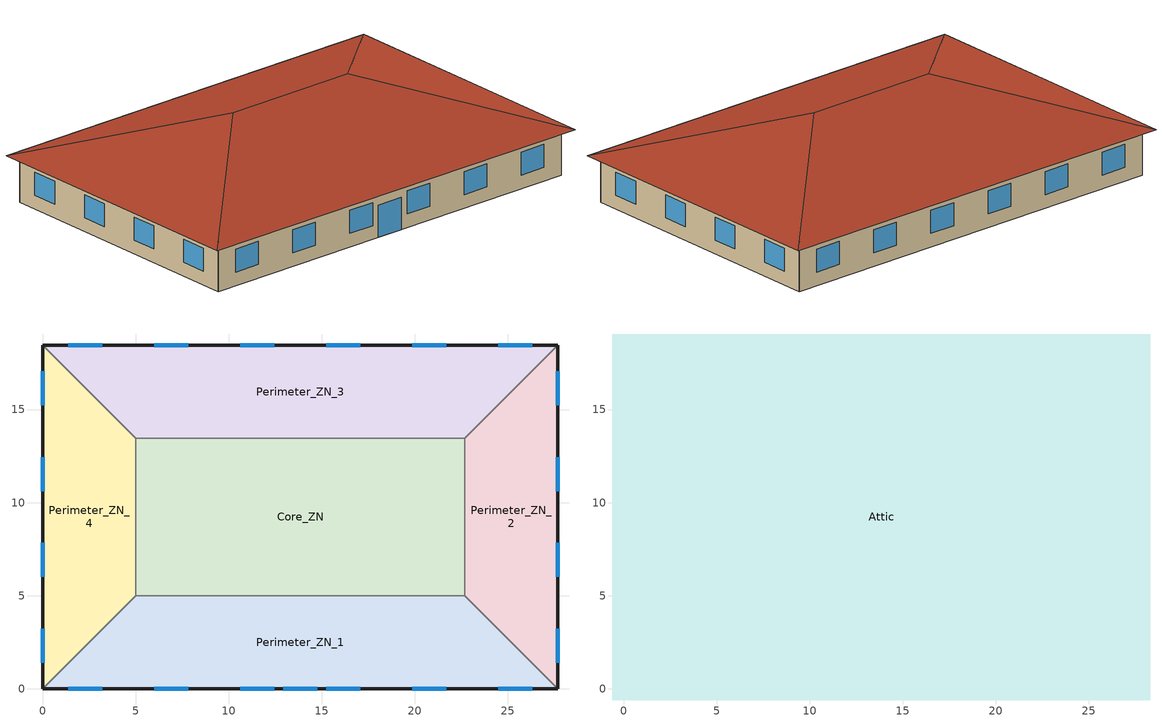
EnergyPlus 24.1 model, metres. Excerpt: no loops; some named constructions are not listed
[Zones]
Core_ZN
 floor ground (ext-slab): 5,13.46 22.69,13.46 22.69,5 5,5 z0
 wall to Perimeter_ZN_2 (int-walls): 22.69,5 22.69,13.46 z0:3.05
 wall to Perimeter_ZN_3 (int-walls): 22.69,13.46 5,13.46 z0:3.05
 wall to Perimeter_ZN_1 (int-walls): 5,5 22.69,5 z0:3.05
 wall to Perimeter_ZN_4 (int-walls): 5,13.46 5,5 z0:3.05
Perimeter_ZN_1
 floor ground (ext-slab): 27.69,0 0,0 5,5 22.69,5 z0
 wall outside (Mass Non-res Ext Wall): 0,0 27.69,0 z0:3.05
 wall to Perimeter_ZN_2 (int-walls): 27.69,0 22.69,5 z0:3.05
 wall to Perimeter_ZN_4 (int-walls): 5,5 0,0 z0:3.05
 window (Window Non-res Fixed): 1.39,0 3.22,0 / 6.01,0 7.84,0 / 10.62,0 12.45,0 / 15.24,0 17.07,0 / 19.85,0 21.68,0 / 24.47,0 26.3,0 z0.9:2.42; 12.93,0 14.76,0 z0:2.13
Perimeter_ZN_2
 floor ground (ext-slab): 22.69,13.46 27.69,18.46 27.69,0 22.69,5 z0
 wall outside (Mass Non-res Ext Wall): 27.69,0 27.69,18.46 z0:3.05
 wall to Perimeter_ZN_3 (int-walls): 27.69,18.46 22.69,13.46 z0:3.05
 window (Window Non-res Fixed): 27.69,1.39 27.69,3.22 / 27.69,6.01 27.69,7.84 / 27.69,10.62 27.69,12.45 / 27.69,15.24 27.69,17.07 z0.9:2.42
Perimeter_ZN_3
 floor ground (ext-slab): 5,13.46 0,18.46 27.69,18.46 22.69,13.46 z0
 wall outside (Mass Non-res Ext Wall): 27.69,18.46 0,18.46 z0:3.05
 wall to Perimeter_ZN_4 (int-walls): 0,18.46 5,13.46 z0:3.05
 window (Window Non-res Fixed): 26.3,18.46 24.47,18.46 / 21.68,18.46 19.85,18.46 / 17.07,18.46 15.24,18.46 / 12.45,18.46 10.62,18.46 / 7.84,18.46 6.01,18.46 / 3.22,18.46 1.39,18.46 z0.9:2.42
Perimeter_ZN_4
 floor ground (ext-slab): 5,5 0,0 0,18.46 5,13.46 z0
 wall outside (Mass Non-res Ext Wall): 0,18.46 0,0 z0:3.05
 window (Window Non-res Fixed): 0,17.07 0,15.24 / 0,12.45 0,10.62 / 0,7.84 0,6.01 / 0,3.22 0,1.39 z0.9:2.42
Attic
 floor outside (Attic Non-res Floor): 28.29,19.06 28.29,-0.6 27.69,0 27.69,18.46 z3.05; -0.6,19.06 28.29,19.06 27.69,18.46 0,18.46 z3.05; 0,0 27.69,0 28.29,-0.6 -0.6,-0.6 z3.05; -0.6,19.06 0,18.46 0,0 -0.6,-0.6 z3.05
 floor to Core_ZN (Attic Non-res Floor): 5,13.46 22.69,13.46 22.69,5 5,5 z3.05
 floor to Perimeter_ZN_2 (Attic Non-res Floor): 22.69,5 22.69,13.46 27.69,18.46 27.69,0 z3.05
 floor to Perimeter_ZN_3 (Attic Non-res Floor): 0,18.46 27.69,18.46 22.69,13.46 5,13.46 z3.05
 floor to Perimeter_ZN_1 (Attic Non-res Floor): 0,0 5,5 22.69,5 27.69,0 z3.05
 floor to Perimeter_ZN_4 (Attic Non-res Floor): 5,13.46 5,5 0,0 0,18.46 z3.05
 roof outside (Attic Non-res Roof): 28.29,-0.6,3.05 28.29,19.06,3.05 18.46,9.23,6.33; 28.29,19.06,3.05 -0.6,19.06,3.05 9.23,9.23,6.33 18.46,9.23,6.33; -0.6,-0.6,3.05 28.29,-0.6,3.05 18.46,9.23,6.33 9.23,9.23,6.33; -0.6,19.06,3.05 -0.6,-0.6,3.05 9.23,9.23,6.33
[MATERIAL] Thermal Absorptance=0.9; Solar Absorptance=0.7; Visible Absorptance=0.7
Name | Roughness | Thickness | Conductivity | Density | Specific Heat
Mat_Z001_O564_Wood_1.1130m | MediumSmooth | 1.113049 | 0.15 | 608 | 1630
Mat_Z001_O565_Wood_0.3171m | MediumSmooth | 0.317126 | 0.15 | 608 | 1630
Mat_Z001_O566_Plastic_0.1498m | Smooth | 0.14983 | 0.2 | 1000 | 1500
Mat_Z001_O567_Fabric_1.4333m | Rough | 1.433273 | 0.06 | 288 | 1380
Mat_Z001_O568_Plastic_1.0945m | Smooth | 1.094531 | 0.2 | 1000 | 1500
Mat_Z001_O569_Wood_1.5696m | MediumSmooth | 1.5696 | 0.15 | 608 | 1630
Mat_Z001_O570_Wood_1.1003m | MediumSmooth | 1.100274 | 0.15 | 608 | 1630
Mat_Z001_O571_Concrete_1.3893m | MediumRough | 1.389303 | 1.95 | 2240 | 900
Mat_Z001_O572_Fabric_1.1674m | Rough | 1.167438 | 0.06 | 288 | 1380
Mat_Z001_O573_Fabric_1.1761m | Rough | 1.176135 | 0.06 | 288 | 1380
Mat_Z001_O574_Fabric_1.2025m | Rough | 1.202462 | 0.06 | 288 | 1380
Mat_Z001_O575_Fabric_1.5029m | Rough | 1.502899 | 0.06 | 288 | 1380
Mat_Z001_O576_Plastic_0.5094m | Smooth | 0.509355 | 0.2 | 1000 | 1500
Mat_Z001_O577_Fabric_1.0937m | Rough | 1.093742 | 0.06 | 288 | 1380
Mat_Z001_O578_Fabric_1.4150m | Rough | 1.415049 | 0.06 | 288 | 1380
Mat_Z001_O579_Plastic_0.7753m | Smooth | 0.775253 | 0.2 | 1000 | 1500
Mat_Z001_O580_Fabric_0.6323m | Rough | 0.632261 | 0.06 | 288 | 1380
Mat_Z001_O581_Wood_0.3094m | MediumSmooth | 0.309354 | 0.15 | 608 | 1630
Mat_Z001_O582_Wood_0.3184m | MediumSmooth | 0.318354 | 0.15 | 608 | 1630
Mat_Z001_O583_Wood_0.0738m | MediumSmooth | 0.07381 | 0.15 | 608 | 1630
Mat_Z001_O584_Fabric_0.2989m | Rough | 0.298869 | 0.06 | 288 | 1380
Mat_Z001_O585_Wood_0.0819m | MediumSmooth | 0.081886 | 0.15 | 608 | 1630
Mat_Z001_O586_Books_0.1884m | MediumSmooth | 0.18842 | 0.15 | 850 | 1400
Mat_Z001_O587_Wood_0.3123m | MediumSmooth | 0.312285 | 0.15 | 608 | 1630
Mat_Z001_O588_Plastic_0.3147m | Smooth | 0.314731 | 0.2 | 1000 | 1500
Mat_Z001_O589_Wood_0.1169m | MediumSmooth | 0.11694 | 0.15 | 608 | 1630
Mat_Z001_O590_Plastic_0.3912m | Smooth | 0.391247 | 0.2 | 1000 | 1500
Mat_Z001_O591_Plastic_0.4608m | Smooth | 0.460757 | 0.2 | 1000 | 1500
Mat_Z001_O592_Plastic_0.2425m | Smooth | 0.242503 | 0.2 | 1000 | 1500
Mat_Z001_O593_Plastic_0.3497m | Smooth | 0.349736 | 0.2 | 1000 | 1500
Mat_Z001_O594_Plastic_0.1485m | Smooth | 0.148513 | 0.2 | 1000 | 1500
Mat_Z001_O595_Plastic_0.1805m | Smooth | 0.180481 | 0.2 | 1000 | 1500
Mat_Z001_O596_Plastic_0.1494m | Smooth | 0.149408 | 0.2 | 1000 | 1500
Mat_Z001_O597_Fabric_0.0754m | Rough | 0.075372 | 0.06 | 288 | 1380
Mat_Z001_O598_Fabric_0.2232m | Rough | 0.223199 | 0.06 | 288 | 1380
Mat_Z001_O599_Fabric_0.1352m | Rough | 0.135211 | 0.06 | 288 | 1380
Mat_Z001_O600_Fabric_0.2081m | Rough | 0.208072 | 0.06 | 288 | 1380
Mat_Z001_O601_Fabric_0.1696m | Rough | 0.169585 | 0.06 | 288 | 1380
Mat_Z001_O602_Plastic_0.1007m | Smooth | 0.100714 | 0.2 | 1000 | 1500
Mat_Z001_O603_Plastic_0.0516m | Smooth | 0.0516 | 0.2 | 1000 | 1500
Mat_Z001_O604_Plastic_0.1570m | Smooth | 0.156997 | 0.2 | 1000 | 1500
Mat_Z001_O605_Fabric_0.1697m | Rough | 0.169687 | 0.06 | 288 | 1380
Mat_Z001_O606_Plastic_0.1703m | Smooth | 0.170284 | 0.2 | 1000 | 1500
Mat_Z001_O608_Fabric_0.1366m | Rough | 0.136637 | 0.06 | 288 | 1380
Mat_Z001_O609_Fabric_0.1300m | Rough | 0.130002 | 0.06 | 288 | 1380
Mat_Z001_O610_Plastic_0.0133m | Smooth | 0.013332 | 0.2 | 1000 | 1500
Mat_Z001_O611_Plastic_0.0723m | Smooth | 0.072273 | 0.2 | 1000 | 1500
Mat_Z001_O612_Plastic_0.1837m | Smooth | 0.183724 | 0.2 | 1000 | 1500
Mat_Z001_O613_Plastic_0.1217m | Smooth | 0.121739 | 0.2 | 1000 | 1500
Mat_Z001_O614_Fabric_0.1728m | Rough | 0.172761 | 0.06 | 288 | 1380
Mat_Z001_O615_Fabric_0.1371m | Rough | 0.137135 | 0.06 | 288 | 1380
Mat_Z001_O616_Fabric_0.5417m | Rough | 0.541695 | 0.06 | 288 | 1380
Mat_Z001_O617_Wood_0.1918m | MediumSmooth | 0.191845 | 0.15 | 608 | 1630
Mat_Z001_O618_Wood_0.2065m | MediumSmooth | 0.206498 | 0.15 | 608 | 1630
Mat_Z001_O619_Wood_0.0696m | MediumSmooth | 0.069645 | 0.15 | 608 | 1630
Mat_Z001_O620_Fabric_0.1280m | Rough | 0.127985 | 0.06 | 288 | 1380
Mat_Z001_O621_Wood_0.0807m | MediumSmooth | 0.080651 | 0.15 | 608 | 1630
Mat_Z001_O622_Plastic_0.1219m | Smooth | 0.121878 | 0.2 | 1000 | 1500
Mat_Z001_O623_Wood_0.2109m | MediumSmooth | 0.210947 | 0.15 | 608 | 1630
Mat_Z001_O624_Plastic_0.1642m | Smooth | 0.164162 | 0.2 | 1000 | 1500
Mat_Z001_O625_Wood_0.0947m | MediumSmooth | 0.094675 | 0.15 | 608 | 1630
Mat_Z001_O626_Plastic_0.2953m | Smooth | 0.295336 | 0.2 | 1000 | 1500
Mat_Z001_O627_Plastic_0.1797m | Smooth | 0.17967 | 0.2 | 1000 | 1500
Mat_Z001_O628_Plastic_0.3382m | Smooth | 0.338205 | 0.2 | 1000 | 1500
Mat_Z001_O629_Plastic_0.2866m | Smooth | 0.286617 | 0.2 | 1000 | 1500
Mat_Z001_O630_Plastic_0.0933m | Smooth | 0.093257 | 0.2 | 1000 | 1500
Mat_Z001_O631_Plastic_0.1522m | Smooth | 0.152177 | 0.2 | 1000 | 1500
Mat_Z001_O632_Plastic_0.1704m | Smooth | 0.170361 | 0.2 | 1000 | 1500
Mat_Z001_O633_Fabric_0.2011m | Rough | 0.201133 | 0.06 | 288 | 1380
Mat_Z001_O634_Fabric_0.1896m | Rough | 0.189592 | 0.06 | 288 | 1380
Mat_Z001_O635_Fabric_0.1193m | Rough | 0.119333 | 0.06 | 288 | 1380
Mat_Z001_O636_Plastic_0.2043m | Smooth | 0.204283 | 0.2 | 1000 | 1500
Mat_Z001_O637_Fabric_0.2292m | Rough | 0.229218 | 0.06 | 288 | 1380
Mat_Z001_O638_Fabric_0.1665m | Rough | 0.166502 | 0.06 | 288 | 1380
Mat_Z001_O639_Plastic_0.0756m | Smooth | 0.075624 | 0.2 | 1000 | 1500
Mat_Z001_O640_Plastic_0.0505m | Smooth | 0.050495 | 0.2 | 1000 | 1500
Mat_Z001_O641_Plastic_0.1875m | Smooth | 0.187488 | 0.2 | 1000 | 1500
Mat_Z001_O642_Fabric_0.0957m | Rough | 0.095705 | 0.06 | 288 | 1380
Mat_Z001_O643_Plastic_0.1535m | Smooth | 0.153542 | 0.2 | 1000 | 1500
Mat_Z001_O645_Fabric_0.1049m | Rough | 0.104859 | 0.06 | 288 | 1380
Mat_Z001_O646_Fabric_0.1109m | Rough | 0.110875 | 0.06 | 288 | 1380
Mat_Z001_O647_Plastic_0.0140m | Smooth | 0.013998 | 0.2 | 1000 | 1500
Mat_Z001_O648_Plastic_0.1198m | Smooth | 0.119756 | 0.2 | 1000 | 1500
Mat_Z001_O649_Plastic_0.1555m | Smooth | 0.155521 | 0.2 | 1000 | 1500
Mat_Z001_O650_Plastic_0.0970m | Smooth | 0.097041 | 0.2 | 1000 | 1500
Mat_Z001_O651_Plastic_0.1066m | Smooth | 0.106603 | 0.2 | 1000 | 1500
Mat_Z001_O652_Plastic_0.0476m | Smooth | 0.047619 | 0.2 | 1000 | 1500
Mat_Z001_O653_Plastic_0.0588m | Smooth | 0.058824 | 0.2 | 1000 | 1500
Mat_Z001_O654_Plastic_0.1065m | Smooth | 0.106543 | 0.2 | 1000 | 1500
Mat_Z001_O655_Fabric_0.1046m | Rough | 0.104617 | 0.06 | 288 | 1380
Mat_Z001_O656_Plastic_0.1552m | Smooth | 0.155201 | 0.2 | 1000 | 1500
Mat_Z001_O657_Wood_0.1129m | MediumSmooth | 0.112878 | 0.15 | 608 | 1630
Mat_Z001_O658_Wood_0.0549m | MediumSmooth | 0.054886 | 0.15 | 608 | 1630
Mat_Z001_O659_Wood_0.0575m | MediumSmooth | 0.057455 | 0.15 | 608 | 1630
Mat_Z001_O660_Wood_0.0496m | MediumSmooth | 0.049591 | 0.15 | 608 | 1630
Mat_Z001_O661_Wood_0.0894m | MediumSmooth | 0.089427 | 0.15 | 608 | 1630
Mat_Z001_O662_Wood_0.4681m | MediumSmooth | 0.468088 | 0.15 | 608 | 1630
Mat_Z001_O663_Wood_0.2852m | MediumSmooth | 0.28521 | 0.15 | 608 | 1630
Mat_Z001_O664_Wood_0.1950m | MediumSmooth | 0.195043 | 0.15 | 608 | 1630
Mat_Z001_O667_Plastic_0.1041m | Smooth | 0.104102 | 0.2 | 1000 | 1500
Mat_Z001_O668_Wood_0.3037m | MediumSmooth | 0.303654 | 0.15 | 608 | 1630
Mat_Z001_O669_Wood_0.1295m | MediumSmooth | 0.129547 | 0.15 | 608 | 1630
Mat_Z001_O670_Plastic_0.0565m | Smooth | 0.056509 | 0.2 | 1000 | 1500
Mat_Z001_O671_Plastic_0.1497m | Smooth | 0.14965 | 0.2 | 1000 | 1500
Mat_Z001_O672_Plastic_0.0167m | Smooth | 0.016718 | 0.2 | 1000 | 1500
Mat_Z001_O673_Concrete_0.0968m | MediumRough | 0.096822 | 1.95 | 2240 | 900
Mat_Z001_O674_Plastic_0.0849m | Smooth | 0.084923 | 0.2 | 1000 | 1500
Mat_Z001_O675_Plastic_0.1783m | Smooth | 0.17834 | 0.2 | 1000 | 1500
Mat_Z001_O676_Concrete_0.0993m | MediumRough | 0.099279 | 1.95 | 2240 | 900
Mat_Z001_O677_Plastic_0.0408m | Smooth | 0.040761 | 0.2 | 1000 | 1500
Mat_Z001_O678_Plastic_0.1044m | Smooth | 0.104445 | 0.2 | 1000 | 1500
Mat_Z001_O681_Plastic_0.0791m | Smooth | 0.07913 | 0.2 | 1000 | 1500
Mat_Z001_O682_Wood_0.4182m | MediumSmooth | 0.418172 | 0.15 | 608 | 1630
Mat_Z001_O683_Wood_0.4568m | MediumSmooth | 0.456825 | 0.15 | 608 | 1630
Mat_Z001_O684_Wood_0.4187m | MediumSmooth | 0.41874 | 0.15 | 608 | 1630
Mat_Z001_O685_Wood_0.4334m | MediumSmooth | 0.433426 | 0.15 | 608 | 1630
Mat_Z001_O686_Wood_0.3792m | MediumSmooth | 0.379203 | 0.15 | 608 | 1630
Mat_Z001_O687_Wood_1.5947m | MediumSmooth | 1.594695 | 0.15 | 608 | 1630
Mat_Z001_O688_Wood_1.8267m | MediumSmooth | 1.826677 | 0.15 | 608 | 1630
Mat_Z001_O691_Wood_1.3516m | MediumSmooth | 1.351641 | 0.15 | 608 | 1630
Mat_Z001_O692_Plastic_1.7046m | Smooth | 1.7046 | 0.2 | 1000 | 1500
Mat_Z001_O693_Wood_0.3972m | MediumSmooth | 0.397168 | 0.15 | 608 | 1630
Mat_Z001_O694_Wood_1.7317m | MediumSmooth | 1.731675 | 0.15 | 608 | 1630
Mat_Z001_O695_Plastic_0.1976m | Smooth | 0.197601 | 0.2 | 1000 | 1500
Mat_Z001_O696_Books_2.4812m | MediumSmooth | 2.481173 | 0.15 | 850 | 1400
Mat_Z001_O697_Plastic_1.7961m | Smooth | 1.796122 | 0.2 | 1000 | 1500
Mat_Z001_O698_Wood_1.5164m | MediumSmooth | 1.516362 | 0.15 | 608 | 1630
Mat_Z001_O699_Wood_1.4940m | MediumSmooth | 1.493994 | 0.15 | 608 | 1630
Mat_Z001_O700_Plastic_1.9200m | Smooth | 1.91997 | 0.2 | 1000 | 1500
Mat_Z001_O701_Plastic_0.1250m | Smooth | 0.124993 | 0.2 | 1000 | 1500
Mat_Z001_O702_Books_2.0523m | MediumSmooth | 2.052271 | 0.15 | 850 | 1400
Mat_Z001_O703_Books_2.0752m | MediumSmooth | 2.075174 | 0.15 | 850 | 1400
Mat_Z001_O704_Books_2.8542m | MediumSmooth | 2.854247 | 0.15 | 850 | 1400
Mat_Z001_O705_Plastic_1.9384m | Smooth | 1.93836 | 0.2 | 1000 | 1500
Mat_Z001_O706_Plastic_1.4816m | Smooth | 1.481606 | 0.2 | 1000 | 1500
Mat_Z001_O707_Plastic_1.9592m | Smooth | 1.959215 | 0.2 | 1000 | 1500
Mat_Z001_O708_Plastic_1.9810m | Smooth | 1.98101 | 0.2 | 1000 | 1500
Mat_Z001_O709_Wood_1.5917m | MediumSmooth | 1.591697 | 0.15 | 608 | 1630
Mat_Z001_O710_Plastic_1.6110m | Smooth | 1.611003 | 0.2 | 1000 | 1500
Mat_Z001_O711_Plastic_1.0361m | Smooth | 1.036123 | 0.2 | 1000 | 1500
Mat_Z001_O712_Plastic_0.0589m | Smooth | 0.05893 | 0.2 | 1000 | 1500
Mat_Z001_O713_Plastic_1.4588m | Smooth | 1.4588 | 0.2 | 1000 | 1500
Mat_Z001_O716_Plastic_0.9636m | Smooth | 0.963565 | 0.2 | 1000 | 1500
Mat_Z001_O717_Plastic_1.3600m | Smooth | 1.359957 | 0.2 | 1000 | 1500
Mat_Z001_O719_Wood_1.8358m | MediumSmooth | 1.835825 | 0.15 | 608 | 1630
Mat_Z001_O720_Wood_2.3672m | MediumSmooth | 2.367157 | 0.15 | 608 | 1630
Mat_Z001_O721_Plastic_1.6645m | Smooth | 1.664521 | 0.2 | 1000 | 1500
Mat_Z001_O722_Plastic_1.9408m | Smooth | 1.940803 | 0.2 | 1000 | 1500
Mat_Z001_O723_Plastic_0.0753m | Smooth | 0.075254 | 0.2 | 1000 | 1500
Mat_Z001_O724_Plastic_2.6410m | Smooth | 2.640991 | 0.2 | 1000 | 1500
Mat_Z001_O725_Plastic_0.1376m | Smooth | 0.137604 | 0.2 | 1000 | 1500
Mat_Z001_O726_Plastic_0.0319m | Smooth | 0.0319 | 0.2 | 1000 | 1500
Mat_Z001_O727_Plastic_0.6837m | Smooth | 0.683655 | 0.2 | 1000 | 1500
Mat_Z001_O728_Wood_1.8792m | MediumSmooth | 1.879165 | 0.15 | 608 | 1630
Mat_Z001_O729_Plastic_2.0168m | Smooth | 2.016827 | 0.2 | 1000 | 1500
Mat_Z001_O730_Plastic_0.3705m | Smooth | 0.370453 | 0.2 | 1000 | 1500
Mat_Z001_O731_Wood_0.0601m | MediumSmooth | 0.060126 | 0.15 | 608 | 1630
Mat_Z001_O732_Wood_0.1311m | MediumSmooth | 0.131055 | 0.15 | 608 | 1630
Mat_Z001_O733_Wood_0.1034m | MediumSmooth | 0.103351 | 0.15 | 608 | 1630
Mat_Z001_O734_Wood_0.1042m | MediumSmooth | 0.104179 | 0.15 | 608 | 1630
Mat_Z001_O735_Wood_0.0681m | MediumSmooth | 0.068115 | 0.15 | 608 | 1630
Mat_Z001_O736_Wood_0.4519m | MediumSmooth | 0.451925 | 0.15 | 608 | 1630
Mat_Z001_O737_Wood_0.3017m | MediumSmooth | 0.301697 | 0.15 | 608 | 1630
Mat_Z001_O740_Wood_0.5593m | MediumSmooth | 0.559272 | 0.15 | 608 | 1630
Mat_Z001_O741_Plastic_0.3314m | Smooth | 0.331366 | 0.2 | 1000 | 1500
Mat_Z001_O742_Wood_0.0642m | MediumSmooth | 0.064155 | 0.15 | 608 | 1630
Mat_Z001_O743_Wood_0.1994m | MediumSmooth | 0.19941 | 0.15 | 608 | 1630
Mat_Z001_O744_Plastic_0.0164m | Smooth | 0.016421 | 0.2 | 1000 | 1500
Mat_Z001_O745_Books_0.1038m | MediumSmooth | 0.103795 | 0.15 | 850 | 1400
Mat_Z001_O746_Plastic_0.1036m | Smooth | 0.103612 | 0.2 | 1000 | 1500
Mat_Z001_O747_Wood_0.2600m | MediumSmooth | 0.260034 | 0.15 | 608 | 1630
Mat_Z001_O748_Wood_0.2198m | MediumSmooth | 0.219826 | 0.15 | 608 | 1630
Mat_Z001_O749_Plastic_0.0178m | Smooth | 0.017826 | 0.2 | 1000 | 1500
Mat_Z001_O750_Books_0.2153m | MediumSmooth | 0.21532 | 0.15 | 850 | 1400
Mat_Z001_O751_Books_0.1243m | MediumSmooth | 0.124273 | 0.15 | 850 | 1400
Mat_Z001_O752_Books_0.1433m | MediumSmooth | 0.143311 | 0.15 | 850 | 1400
Mat_Z001_O753_Plastic_0.0773m | Smooth | 0.077307 | 0.2 | 1000 | 1500
Mat_Z001_O754_Plastic_0.0674m | Smooth | 0.067421 | 0.2 | 1000 | 1500
Mat_Z001_O755_Plastic_0.1290m | Smooth | 0.128999 | 0.2 | 1000 | 1500
Mat_Z001_O756_Wood_0.1644m | MediumSmooth | 0.164403 | 0.15 | 608 | 1630
Mat_Z001_O757_Plastic_0.1198m | Smooth | 0.119758 | 0.2 | 1000 | 1500
Mat_Z001_O758_Plastic_0.0687m | Smooth | 0.068709 | 0.2 | 1000 | 1500
Mat_Z001_O759_Plastic_0.0892m | Smooth | 0.089219 | 0.2 | 1000 | 1500
Mat_Z001_O760_Plastic_0.0878m | Smooth | 0.087817 | 0.2 | 1000 | 1500
Mat_Z001_O763_Plastic_0.1032m | Smooth | 0.103189 | 0.2 | 1000 | 1500
Mat_Z001_O764_Wood_0.4241m | MediumSmooth | 0.424131 | 0.15 | 608 | 1630
Mat_Z001_O765_Plastic_0.1445m | Smooth | 0.144518 | 0.2 | 1000 | 1500
Mat_Z001_O766_Plastic_0.0436m | Smooth | 0.043643 | 0.2 | 1000 | 1500
Mat_Z001_O767_Plastic_0.0459m | Smooth | 0.045872 | 0.2 | 1000 | 1500
Mat_Z001_O768_Plastic_0.0745m | Smooth | 0.07451 | 0.2 | 1000 | 1500
Mat_Z001_O769_Wood_0.1720m | MediumSmooth | 0.171961 | 0.15 | 608 | 1630
Mat_Z001_O770_Plastic_0.1193m | Smooth | 0.119335 | 0.2 | 1000 | 1500
Mat_Z001_O771_Plastic_0.0851m | Smooth | 0.085086 | 0.2 | 1000 | 1500
Mat_Z001_O772_Wood_0.0502m | MediumSmooth | 0.050198 | 0.15 | 608 | 1630
Mat_Z001_O773_Wood_0.0702m | MediumSmooth | 0.070217 | 0.15 | 608 | 1630
Mat_Z001_O774_Wood_0.0504m | MediumSmooth | 0.050355 | 0.15 | 608 | 1630
Mat_Z001_O775_Wood_0.0899m | MediumSmooth | 0.089868 | 0.15 | 608 | 1630
Mat_Z001_O776_Wood_0.1039m | MediumSmooth | 0.103859 | 0.15 | 608 | 1630
Mat_Z001_O777_Wood_0.1177m | MediumSmooth | 0.117711 | 0.15 | 608 | 1630
Mat_Z001_O778_Plastic_0.1163m | Smooth | 0.116279 | 0.2 | 1000 | 1500
Mat_Z001_O779_Plastic_0.1096m | Smooth | 0.109649 | 0.2 | 1000 | 1500
Mat_Z001_O780_Plastic_0.1655m | Smooth | 0.165529 | 0.2 | 1000 | 1500
Mat_Z001_O781_Wood_0.1224m | MediumSmooth | 0.122449 | 0.15 | 608 | 1630
Mat_Z001_O782_Plastic_0.0154m | Smooth | 0.015368 | 0.2 | 1000 | 1500
Mat_Z001_O783_Plastic_0.0981m | Smooth | 0.098112 | 0.2 | 1000 | 1500
Mat_Z001_O784_Plastic_0.0393m | Smooth | 0.03933 | 0.2 | 1000 | 1500
Mat_Z001_O785_Wood_0.0619m | MediumSmooth | 0.061897 | 0.15 | 608 | 1630
Mat_Z001_O786_Plastic_0.4558m | Smooth | 0.455835 | 0.2 | 1000 | 1500
Mat_Z001_O787_Plastic_0.0155m | Smooth | 0.015491 | 0.2 | 1000 | 1500
Mat_Z001_O788_Plastic_0.0443m | Smooth | 0.044269 | 0.2 | 1000 | 1500
Mat_Z001_O789_Plastic_0.0176m | Smooth | 0.017617 | 0.2 | 1000 | 1500
Mat_Z001_O790_Wood_0.0503m | MediumSmooth | 0.050334 | 0.15 | 608 | 1630
Mat_Z001_O791_Wood_0.0613m | MediumSmooth | 0.061263 | 0.15 | 608 | 1630
Mat_Z001_O792_Fabric_0.1062m | Rough | 0.106229 | 0.06 | 288 | 1380
Mat_Z001_O793_Wood_0.0479m | MediumSmooth | 0.047925 | 0.15 | 608 | 1630
Mat_Z001_O794_Wood_0.0999m | MediumSmooth | 0.099883 | 0.15 | 608 | 1630
Mat_Z001_O795_Fabric_0.1346m | Rough | 0.134568 | 0.06 | 288 | 1380
Mat_Z001_O796_Plastic_0.0329m | Smooth | 0.032872 | 0.2 | 1000 | 1500
Mat_Z001_O797_Plastic_0.0648m | Smooth | 0.064795 | 0.2 | 1000 | 1500
Mat_Z001_O798_Wood_0.0588m | MediumSmooth | 0.058828 | 0.15 | 608 | 1630
Mat_Z001_O799_Concrete_0.1792m | MediumRough | 0.179184 | 1.95 | 2240 | 900
Mat_Z001_O800_Concrete_0.2098m | MediumRough | 0.209769 | 1.95 | 2240 | 900
Mat_Z001_O801_Concrete_0.2355m | MediumRough | 0.23546 | 1.95 | 2240 | 900
Mat_Z001_O802_Concrete_0.2277m | MediumRough | 0.227679 | 1.95 | 2240 | 900
Mat_Z001_O803_Wood_0.3538m | MediumSmooth | 0.353786 | 0.15 | 608 | 1630
Mat_Z001_O804_Books_0.2072m | MediumSmooth | 0.20724 | 0.15 | 850 | 1400
Mat_Z001_O805_Plastic_0.0375m | Smooth | 0.037453 | 0.2 | 1000 | 1500
Mat_Z001_O806_Plastic_0.0811m | Smooth | 0.081068 | 0.2 | 1000 | 1500
Mat_Z001_O807_Wood_0.2170m | MediumSmooth | 0.217049 | 0.15 | 608 | 1630
Mat_Z001_O808_Wood_0.0997m | MediumSmooth | 0.099733 | 0.15 | 608 | 1630
Mat_Z001_O809_Plastic_0.0671m | Smooth | 0.067076 | 0.2 | 1000 | 1500
Mat_Z001_O810_Plastic_0.1048m | Smooth | 0.104754 | 0.2 | 1000 | 1500
Mat_Z001_O811_Wood_0.1045m | MediumSmooth | 0.104475 | 0.15 | 608 | 1630
Mat_Z001_O812_Plastic_0.0735m | Smooth | 0.0735 | 0.2 | 1000 | 1500
Mat_Z001_O813_Plastic_0.1492m | Smooth | 0.149199 | 0.2 | 1000 | 1500
Mat_Z001_O814_Plastic_0.1229m | Smooth | 0.122931 | 0.2 | 1000 | 1500
Mat_Z001_O815_Plastic_0.2607m | Smooth | 0.260721 | 0.2 | 1000 | 1500
Mat_Z001_O816_Wood_0.0960m | MediumSmooth | 0.095951 | 0.15 | 608 | 1630
Mat_Z001_O817_Plastic_0.0930m | Smooth | 0.093046 | 0.2 | 1000 | 1500
Mat_Z001_O818_Plastic_0.0532m | Smooth | 0.053196 | 0.2 | 1000 | 1500
Mat_Z001_O819_Fabric_0.1615m | Rough | 0.161458 | 0.06 | 288 | 1380
Mat_Z001_O820_Wood_0.0796m | MediumSmooth | 0.079614 | 0.15 | 608 | 1630
Mat_Z001_O821_Wood_0.0435m | MediumSmooth | 0.043461 | 0.15 | 608 | 1630
Mat_Z001_O822_Wood_0.0481m | MediumSmooth | 0.048084 | 0.15 | 608 | 1630
Mat_Z001_O823_Fabric_0.1303m | Rough | 0.13029 | 0.06 | 288 | 1380
Mat_Z001_O824_Wood_0.0504m | MediumSmooth | 0.050399 | 0.15 | 608 | 1630
Mat_Z001_O825_Wood_0.0477m | MediumSmooth | 0.047703 | 0.15 | 608 | 1630
Mat_Z001_O826_Plastic_0.0166m | Smooth | 0.016597 | 0.2 | 1000 | 1500
Mat_Z001_O827_Plastic_0.1826m | Smooth | 0.182641 | 0.2 | 1000 | 1500
Mat_Z001_O828_Wood_0.0621m | MediumSmooth | 0.062127 | 0.15 | 608 | 1630
Mat_Z001_O829_Wood_0.0367m | MediumSmooth | 0.036709 | 0.15 | 608 | 1630
Mat_Z001_O830_Wood_0.0651m | MediumSmooth | 0.065126 | 0.15 | 608 | 1630
Mat_Z001_O831_Wood_0.0627m | MediumSmooth | 0.062687 | 0.15 | 608 | 1630
Mat_Z001_O832_Wood_0.3082m | MediumSmooth | 0.308187 | 0.15 | 608 | 1630
Mat_Z001_O833_Wood_0.0471m | MediumSmooth | 0.047083 | 0.15 | 608 | 1630
Mat_Z001_O834_Wood_0.0603m | MediumSmooth | 0.060346 | 0.15 | 608 | 1630
Mat_Z001_O835_Wood_0.0609m | MediumSmooth | 0.06093 | 0.15 | 608 | 1630
Mat_Z001_O836_Wood_0.0663m | MediumSmooth | 0.066255 | 0.15 | 608 | 1630
Mat_Z001_O837_Plastic_0.1464m | Smooth | 0.146429 | 0.2 | 1000 | 1500
Mat_Z001_O838_Wood_0.1025m | MediumSmooth | 0.102544 | 0.15 | 608 | 1630
Mat_Z001_O839_Wood_0.1072m | MediumSmooth | 0.107204 | 0.15 | 608 | 1630
Mat_Z001_O840_Fabric_0.0874m | Rough | 0.087417 | 0.06 | 288 | 1380
Mat_Z001_O841_Plastic_0.1282m | Smooth | 0.128169 | 0.2 | 1000 | 1500
Mat_Z001_O842_Plastic_0.1042m | Smooth | 0.10418 | 0.2 | 1000 | 1500
Mat_Z001_O843_Wood_0.0504m | MediumSmooth | 0.050397 | 0.15 | 608 | 1630
Mat_Z001_O844_Wood_0.0617m | MediumSmooth | 0.061684 | 0.15 | 608 | 1630
Mat_Z001_O845_Fabric_0.1963m | Rough | 0.196252 | 0.06 | 288 | 1380
Mat_Z001_O846_Wood_0.0517m | MediumSmooth | 0.051659 | 0.15 | 608 | 1630
Mat_Z001_O847_Wood_0.0561m | MediumSmooth | 0.056113 | 0.15 | 608 | 1630
Mat_Z001_O848_Fabric_0.1098m | Rough | 0.109815 | 0.06 | 288 | 1380
Mat_Z001_O849_Fabric_0.1012m | Rough | 0.101241 | 0.06 | 288 | 1380
Mat_Z001_O850_Wood_0.0695m | MediumSmooth | 0.069507 | 0.15 | 608 | 1630
Mat_Z001_O851_Plastic_0.1524m | Smooth | 0.152402 | 0.2 | 1000 | 1500
Mat_Z001_O852_Plastic_0.2992m | Smooth | 0.299222 | 0.2 | 1000 | 1500
Mat_Z001_O853_Wood_0.3106m | MediumSmooth | 0.310599 | 0.15 | 608 | 1630
Mat_Z001_O854_Wood_0.0504m | MediumSmooth | 0.050364 | 0.15 | 608 | 1630
Mat_Z001_O855_Wood_0.0265m | MediumSmooth | 0.026515 | 0.15 | 608 | 1630
Mat_Z001_O856_Wood_0.0288m | MediumSmooth | 0.028779 | 0.15 | 608 | 1630
Mat_Z001_O857_Wood_0.0645m | MediumSmooth | 0.064501 | 0.15 | 608 | 1630
Mat_Z001_O858_Plastic_0.1306m | Smooth | 0.13056 | 0.2 | 1000 | 1500
Mat_Z001_O859_Wood_0.1160m | MediumSmooth | 0.115964 | 0.15 | 608 | 1630
Mat_Z001_O860_Wood_0.1134m | MediumSmooth | 0.11341 | 0.15 | 608 | 1630
Mat_Z001_O861_Fabric_0.1499m | Rough | 0.149877 | 0.06 | 288 | 1380
Mat_Z001_O862_Plastic_0.2236m | Smooth | 0.223556 | 0.2 | 1000 | 1500
Mat_Z001_O863_Plastic_0.1441m | Smooth | 0.144099 | 0.2 | 1000 | 1500
Mat_Z001_O864_Wood_0.0582m | MediumSmooth | 0.058192 | 0.15 | 608 | 1630
Mat_Z001_O865_Wood_0.0759m | MediumSmooth | 0.075943 | 0.15 | 608 | 1630
Mat_Z001_O866_Fabric_0.1292m | Rough | 0.129162 | 0.06 | 288 | 1380
Mat_Z001_O867_Wood_0.0578m | MediumSmooth | 0.057811 | 0.15 | 608 | 1630
Mat_Z001_O868_Wood_0.0568m | MediumSmooth | 0.05681 | 0.15 | 608 | 1630
Mat_Z001_O869_Fabric_0.2276m | Rough | 0.227615 | 0.06 | 288 | 1380
Mat_Z001_O870_Wood_0.0659m | MediumSmooth | 0.065939 | 0.15 | 608 | 1630
Mat_Z001_O871_Plastic_0.1147m | Smooth | 0.114683 | 0.2 | 1000 | 1500
Mat_Z001_O872_Plastic_0.1909m | Smooth | 0.190862 | 0.2 | 1000 | 1500
Mat_Z001_O873_Plastic_0.2274m | Smooth | 0.227429 | 0.2 | 1000 | 1500
Mat_Z001_O874_Plastic_0.0145m | Smooth | 0.014496 | 0.2 | 1000 | 1500
Mat_Z001_O875_Plastic_0.1600m | Smooth | 0.159979 | 0.2 | 1000 | 1500
Mat_Z001_O876_Wood_0.0494m | MediumSmooth | 0.04937 | 0.15 | 608 | 1630
Mat_Z001_O877_Wood_0.0743m | MediumSmooth | 0.074303 | 0.15 | 608 | 1630
Mat_Z001_O878_Wood_0.0616m | MediumSmooth | 0.061572 | 0.15 | 608 | 1630
Mat_Z001_O879_Wood_0.0953m | MediumSmooth | 0.095258 | 0.15 | 608 | 1630
Mat_Z001_O880_Wood_0.0993m | MediumSmooth | 0.099271 | 0.15 | 608 | 1630
Mat_Z001_O881_Wood_0.1160m | MediumSmooth | 0.116001 | 0.15 | 608 | 1630
Mat_Z001_O882_Plastic_0.1322m | Smooth | 0.132223 | 0.2 | 1000 | 1500
Mat_Z001_O883_Plastic_0.1203m | Smooth | 0.120251 | 0.2 | 1000 | 1500
Mat_Z001_O884_Plastic_0.2133m | Smooth | 0.213295 | 0.2 | 1000 | 1500
Mat_Z001_O885_Wood_0.1086m | MediumSmooth | 0.108648 | 0.15 | 608 | 1630
Mat_Z001_O886_Plastic_0.0144m | Smooth | 0.014375 | 0.2 | 1000 | 1500
Mat_Z001_O887_Plastic_0.1585m | Smooth | 0.158529 | 0.2 | 1000 | 1500
Mat_Z001_O888_Plastic_0.0482m | Smooth | 0.04823 | 0.2 | 1000 | 1500
Mat_Z001_O889_Wood_0.0627m | MediumSmooth | 0.062746 | 0.15 | 608 | 1630
Mat_Z001_O890_Plastic_0.3398m | Smooth | 0.339819 | 0.2 | 1000 | 1500
Mat_Z001_O891_Plastic_0.0162m | Smooth | 0.016194 | 0.2 | 1000 | 1500
Mat_Z001_O892_Wood_0.0518m | MediumSmooth | 0.051754 | 0.15 | 608 | 1630
Mat_Z001_O893_Wood_0.0448m | MediumSmooth | 0.044837 | 0.15 | 608 | 1630
Mat_Z001_O894_Fabric_0.2373m | Rough | 0.237307 | 0.06 | 288 | 1380
Mat_Z001_O895_Wood_0.0320m | MediumSmooth | 0.031961 | 0.15 | 608 | 1630
Mat_Z001_O896_Wood_0.1011m | MediumSmooth | 0.101053 | 0.15 | 608 | 1630
Mat_Z001_O897_Plastic_0.1832m | Smooth | 0.183221 | 0.2 | 1000 | 1500
Mat_Z001_O898_Wood_0.0419m | MediumSmooth | 0.04194 | 0.15 | 608 | 1630
Mat_Z001_O899_Concrete_0.0957m | MediumRough | 0.095732 | 1.95 | 2240 | 900
Mat_Z001_O900_Concrete_0.0787m | MediumRough | 0.078684 | 1.95 | 2240 | 900
Mat_Z001_O901_Concrete_0.0731m | MediumRough | 0.073074 | 1.95 | 2240 | 900
Mat_Z001_O902_Concrete_0.0943m | MediumRough | 0.094279 | 1.95 | 2240 | 900
Mat_Z001_O903_Wood_0.2275m | MediumSmooth | 0.227474 | 0.15 | 608 | 1630
Mat_Z001_O904_Books_0.0966m | MediumSmooth | 0.09659 | 0.15 | 850 | 1400
Mat_Z001_O905_Plastic_0.0709m | Smooth | 0.070938 | 0.2 | 1000 | 1500
Mat_Z001_O906_Plastic_0.0688m | Smooth | 0.068789 | 0.2 | 1000 | 1500
Mat_Z001_O907_Plastic_0.1427m | Smooth | 0.142686 | 0.2 | 1000 | 1500
Mat_Z001_O908_Wood_0.1617m | MediumSmooth | 0.161697 | 0.15 | 608 | 1630
Mat_Z001_O909_Wood_0.0997m | MediumSmooth | 0.099699 | 0.15 | 608 | 1630
Mat_Z001_O910_Plastic_0.1143m | Smooth | 0.11435 | 0.2 | 1000 | 1500
Mat_Z001_O911_Wood_0.1005m | MediumSmooth | 0.100454 | 0.15 | 608 | 1630
Mat_Z001_O912_Plastic_0.1098m | Smooth | 0.109765 | 0.2 | 1000 | 1500
Mat_Z001_O913_Plastic_0.0574m | Smooth | 0.057364 | 0.2 | 1000 | 1500
Mat_Z001_O914_Plastic_0.2730m | Smooth | 0.272993 | 0.2 | 1000 | 1500
Mat_Z001_O915_Wood_0.0904m | MediumSmooth | 0.090405 | 0.15 | 608 | 1630
Mat_Z001_O916_Plastic_0.1187m | Smooth | 0.118674 | 0.2 | 1000 | 1500
Mat_Z001_O917_Wood_0.0773m | MediumSmooth | 0.077272 | 0.15 | 608 | 1630
Mat_Z001_O918_Wood_0.0365m | MediumSmooth | 0.036529 | 0.15 | 608 | 1630
Mat_Z001_O919_Wood_0.0450m | MediumSmooth | 0.044976 | 0.15 | 608 | 1630
Mat_Z001_O920_Fabric_0.0604m | Rough | 0.06042 | 0.06 | 288 | 1380
Mat_Z001_O921_Wood_0.0560m | MediumSmooth | 0.055997 | 0.15 | 608 | 1630
Mat_Z001_O922_Wood_0.0462m | MediumSmooth | 0.046189 | 0.15 | 608 | 1630
Mat_Z001_O923_Plastic_0.0151m | Smooth | 0.015143 | 0.2 | 1000 | 1500
Mat_Z001_O924_Wood_0.0301m | MediumSmooth | 0.030052 | 0.15 | 608 | 1630
Mat_Z001_O925_Wood_0.0792m | MediumSmooth | 0.079233 | 0.15 | 608 | 1630
Mat_Z001_O926_Wood_0.0673m | MediumSmooth | 0.067272 | 0.15 | 608 | 1630
Mat_Z001_O927_Wood_0.0719m | MediumSmooth | 0.071938 | 0.15 | 608 | 1630
Mat_Z001_O928_Plastic_0.1604m | Smooth | 0.160425 | 0.2 | 1000 | 1500
Mat_Z001_O929_Wood_0.0264m | MediumSmooth | 0.026359 | 0.15 | 608 | 1630
Mat_Z001_O930_Wood_0.0614m | MediumSmooth | 0.061372 | 0.15 | 608 | 1630
Mat_Z001_O931_Wood_0.0594m | MediumSmooth | 0.059433 | 0.15 | 608 | 1630
Mat_Z001_O932_Fabric_0.5716m | Rough | 0.571555 | 0.06 | 288 | 1380
Mat_Z001_O933_Wood_0.0719m | MediumSmooth | 0.071899 | 0.15 | 608 | 1630
Mat_Z001_O934_Wood_0.0660m | MediumSmooth | 0.066032 | 0.15 | 608 | 1630
Mat_Z001_O935_Wood_0.1073m | MediumSmooth | 0.107322 | 0.15 | 608 | 1630
Mat_Z001_O936_Wood_0.0980m | MediumSmooth | 0.097988 | 0.15 | 608 | 1630
Mat_Z001_O937_Wood_0.2288m | MediumSmooth | 0.228778 | 0.15 | 608 | 1630
Mat_Z001_O938_Wood_0.1860m | MediumSmooth | 0.186034 | 0.15 | 608 | 1630
Mat_Z001_O939_Plastic_0.0522m | Smooth | 0.052183 | 0.2 | 1000 | 1500
Mat_Z001_O940_Fabric_0.1916m | Rough | 0.191649 | 0.06 | 288 | 1380
Mat_Z001_O941_Fabric_0.1735m | Rough | 0.173536 | 0.06 | 288 | 1380
Mat_Z001_O942_Fabric_0.1822m | Rough | 0.182153 | 0.06 | 288 | 1380
Mat_Z001_O943_Fabric_0.1574m | Rough | 0.157367 | 0.06 | 288 | 1380
Mat_Z001_O944_Plastic_0.1171m | Smooth | 0.117099 | 0.2 | 1000 | 1500
Mat_Z001_O945_Fabric_0.2256m | Rough | 0.225585 | 0.06 | 288 | 1380
Mat_Z001_O946_Fabric_0.1866m | Rough | 0.186565 | 0.06 | 288 | 1380
Mat_Z001_O947_Fabric_0.3694m | Rough | 0.369406 | 0.06 | 288 | 1380
Mat_Z001_O948_Fabric_0.1940m | Rough | 0.193981 | 0.06 | 288 | 1380
Mat_Z001_O949_Plastic_0.1188m | Smooth | 0.11881 | 0.2 | 1000 | 1500
Mat_Z001_O950_Wood_0.3753m | MediumSmooth | 0.375253 | 0.15 | 608 | 1630
Mat_Z001_O951_Wood_0.0612m | MediumSmooth | 0.061171 | 0.15 | 608 | 1630
Mat_Z001_O952_Wood_0.2855m | MediumSmooth | 0.285463 | 0.15 | 608 | 1630
Mat_Z001_O953_Fabric_0.2617m | Rough | 0.261701 | 0.06 | 288 | 1380
Mat_Z001_O954_Wood_0.1487m | MediumSmooth | 0.14866 | 0.15 | 608 | 1630
Mat_Z001_O955_Wood_0.1281m | MediumSmooth | 0.128052 | 0.15 | 608 | 1630
Mat_Z001_O956_Wood_0.0698m | MediumSmooth | 0.069766 | 0.15 | 608 | 1630
Mat_Z001_O957_Plastic_0.0844m | Smooth | 0.08436 | 0.2 | 1000 | 1500
Mat_Z001_O958_Wood_0.1616m | MediumSmooth | 0.161637 | 0.15 | 608 | 1630
Mat_Z001_O959_Wood_0.0555m | MediumSmooth | 0.055507 | 0.15 | 608 | 1630
Mat_Z001_O960_Wood_0.0723m | MediumSmooth | 0.072297 | 0.15 | 608 | 1630
Mat_Z001_O961_Wood_0.0540m | MediumSmooth | 0.054027 | 0.15 | 608 | 1630
Mat_Z001_O962_Concrete_0.2988m | MediumRough | 0.298806 | 1.95 | 2240 | 900
Mat_Z001_O963_Wood_0.1851m | MediumSmooth | 0.185089 | 0.15 | 608 | 1630
Mat_Z001_O964_Wood_0.2102m | MediumSmooth | 0.210176 | 0.15 | 608 | 1630
Mat_Z001_O965_Fabric_0.1311m | Rough | 0.131071 | 0.06 | 288 | 1380
Mat_Z001_O966_Plastic_0.1022m | Smooth | 0.102167 | 0.2 | 1000 | 1500
Mat_Z001_O967_Plastic_0.0155m | Smooth | 0.015526 | 0.2 | 1000 | 1500
Mat_Z001_O968_Plastic_0.1884m | Smooth | 0.188433 | 0.2 | 1000 | 1500
Mat_Z001_O969_Plastic_0.1383m | Smooth | 0.138289 | 0.2 | 1000 | 1500
Mat_Z001_O970_Fabric_0.1197m | Rough | 0.119725 | 0.06 | 288 | 1380
Mat_Z001_O971_Fabric_0.1110m | Rough | 0.111027 | 0.06 | 288 | 1380
Mat_Z001_O972_Concrete_0.1882m | MediumRough | 0.188171 | 1.95 | 2240 | 900
Mat_Z001_O974_Plastic_0.0716m | Smooth | 0.071595 | 0.2 | 1000 | 1500
Mat_Z001_O975_Fabric_0.0715m | Rough | 0.071531 | 0.06 | 288 | 1380
Mat_Z001_O976_Fabric_0.0898m | Rough | 0.089833 | 0.06 | 288 | 1380
Mat_Z001_O977_Fabric_0.0960m | Rough | 0.096032 | 0.06 | 288 | 1380
Mat_Z001_O978_Concrete_0.0783m | MediumRough | 0.078303 | 1.95 | 2240 | 900
Mat_Z001_O979_Fabric_1.1450m | Rough | 1.145 | 0.06 | 288 | 1380
Mat_Z001_O980_Fabric_1.0020m | Rough | 1.002012 | 0.06 | 288 | 1380
Mat_Z001_O983_Wood_0.2905m | MediumSmooth | 0.290456 | 0.15 | 608 | 1630
Mat_Z001_O984_Wood_1.0878m | MediumSmooth | 1.087767 | 0.15 | 608 | 1630
Mat_Z001_O985_Wood_1.2633m | MediumSmooth | 1.263269 | 0.15 | 608 | 1630
Mat_Z001_O986_Fabric_1.2971m | Rough | 1.297139 | 0.06 | 288 | 1380
Mat_Z001_O987_Wood_1.2021m | MediumSmooth | 1.202101 | 0.15 | 608 | 1630
Mat_Z001_O988_Wood_1.1268m | MediumSmooth | 1.126824 | 0.15 | 608 | 1630
Mat_Z001_O989_Fabric_1.2770m | Rough | 1.276993 | 0.06 | 288 | 1380
Mat_Z001_O990_Fabric_1.2225m | Rough | 1.222528 | 0.06 | 288 | 1380
Mat_Z001_O991_Wood_1.1691m | MediumSmooth | 1.169147 | 0.15 | 608 | 1630
Mat_Z001_O992_Wood_1.3089m | MediumSmooth | 1.308878 | 0.15 | 608 | 1630
Mat_Z001_O993_Plastic_0.1672m | Smooth | 0.167215 | 0.2 | 1000 | 1500
Mat_Z001_O994_Plastic_1.4497m | Smooth | 1.449711 | 0.2 | 1000 | 1500
Mat_Z001_O995_Plastic_1.3397m | Smooth | 1.339747 | 0.2 | 1000 | 1500
Mat_Z001_O996_Plastic_1.0444m | Smooth | 1.044369 | 0.2 | 1000 | 1500
Mat_Z001_O997_Books_1.2431m | MediumSmooth | 1.24311 | 0.15 | 850 | 1400
Mat_Z001_O998_Plastic_1.1578m | Smooth | 1.157844 | 0.2 | 1000 | 1500
Mat_Z001_O999_Concrete_0.8885m | MediumRough | 0.888545 | 1.95 | 2240 | 900
Mat_Z001_O1000_Fabric_1.2380m | Rough | 1.238039 | 0.06 | 288 | 1380
Mat_Z001_O1001_Fabric_1.0962m | Rough | 1.096199 | 0.06 | 288 | 1380
Mat_Z001_O1002_Fabric_1.1373m | Rough | 1.137332 | 0.06 | 288 | 1380
Mat_Z001_O1003_Fabric_1.1988m | Rough | 1.198779 | 0.06 | 288 | 1380
Mat_Z001_O1004_Fabric_0.9875m | Rough | 0.987495 | 0.06 | 288 | 1380
Mat_Z001_O1005_Plastic_1.2427m | Smooth | 1.242685 | 0.2 | 1000 | 1500
Mat_Z001_O1006_Plastic_1.3271m | Smooth | 1.327088 | 0.2 | 1000 | 1500
Mat_Z001_O1007_Wood_0.3246m | MediumSmooth | 0.324619 | 0.15 | 608 | 1630
Mat_Z001_O1008_Fabric_1.0273m | Rough | 1.027309 | 0.06 | 288 | 1380
Mat_Z001_O1009_Fabric_1.2821m | Rough | 1.282095 | 0.06 | 288 | 1380
Mat_Z001_O1010_Fabric_1.2865m | Rough | 1.286488 | 0.06 | 288 | 1380
Mat_Z001_O1011_Fabric_1.2182m | Rough | 1.218151 | 0.06 | 288 | 1380
Mat_Z001_O1014_Wood_0.2896m | MediumSmooth | 0.289614 | 0.15 | 608 | 1630
Mat_Z001_O1015_Wood_1.1565m | MediumSmooth | 1.156544 | 0.15 | 608 | 1630
Mat_Z001_O1016_Wood_1.1471m | MediumSmooth | 1.147064 | 0.15 | 608 | 1630
Mat_Z001_O1017_Fabric_1.1482m | Rough | 1.148238 | 0.06 | 288 | 1380
Mat_Z001_O1018_Wood_1.1604m | MediumSmooth | 1.160425 | 0.15 | 608 | 1630
Mat_Z001_O1019_Wood_1.3326m | MediumSmooth | 1.332603 | 0.15 | 608 | 1630
Mat_Z001_O1020_Fabric_1.4611m | Rough | 1.461073 | 0.06 | 288 | 1380
Mat_Z001_O1021_Fabric_1.3923m | Rough | 1.392262 | 0.06 | 288 | 1380
Mat_Z001_O1022_Wood_1.2413m | MediumSmooth | 1.241299 | 0.15 | 608 | 1630
Mat_Z001_O1023_Wood_1.3869m | MediumSmooth | 1.38688 | 0.15 | 608 | 1630
Mat_Z001_O1024_Plastic_0.1615m | Smooth | 0.161466 | 0.2 | 1000 | 1500
Mat_Z001_O1025_Plastic_1.4067m | Smooth | 1.406727 | 0.2 | 1000 | 1500
Mat_Z001_O1026_Plastic_1.5219m | Smooth | 1.521921 | 0.2 | 1000 | 1500
Mat_Z001_O1027_Plastic_0.6562m | Smooth | 0.656241 | 0.2 | 1000 | 1500
Mat_Z001_O1028_Plastic_1.2384m | Smooth | 1.238368 | 0.2 | 1000 | 1500
Mat_Z001_O1029_Books_1.4018m | MediumSmooth | 1.4018 | 0.15 | 850 | 1400
Mat_Z001_O1030_Plastic_1.0883m | Smooth | 1.088306 | 0.2 | 1000 | 1500
Mat_Z001_O1031_Concrete_1.0230m | MediumRough | 1.022989 | 1.95 | 2240 | 900
Mat_Z001_O1032_Fabric_1.2617m | Rough | 1.261728 | 0.06 | 288 | 1380
Mat_Z001_O1033_Fabric_1.2257m | Rough | 1.225701 | 0.06 | 288 | 1380
Mat_Z001_O1034_Fabric_1.0319m | Rough | 1.031865 | 0.06 | 288 | 1380
Mat_Z001_O1035_Fabric_1.2473m | Rough | 1.247347 | 0.06 | 288 | 1380
Mat_Z001_O1036_Fabric_1.3285m | Rough | 1.328534 | 0.06 | 288 | 1380
Mat_Z001_O1037_Plastic_1.2336m | Smooth | 1.233599 | 0.2 | 1000 | 1500
Mat_Z001_O1038_Plastic_1.3155m | Smooth | 1.315468 | 0.2 | 1000 | 1500
Mat_Z001_O1039_Wood_0.3302m | MediumSmooth | 0.3302 | 0.15 | 608 | 1630
Mat_Z001_O1040_Fabric_1.4219m | Rough | 1.421944 | 0.06 | 288 | 1380
Mat_Z001_O1041_Fabric_1.4882m | Rough | 1.488168 | 0.06 | 288 | 1380
Mat_Z001_O1042_Fabric_1.0220m | Rough | 1.02197 | 0.06 | 288 | 1380
Mat_Z001_O1043_Fabric_1.6843m | Rough | 1.684332 | 0.06 | 288 | 1380
Mat_Z001_O1046_Wood_0.2781m | MediumSmooth | 0.278057 | 0.15 | 608 | 1630
Mat_Z001_O1047_Wood_1.1042m | MediumSmooth | 1.104162 | 0.15 | 608 | 1630
Mat_Z001_O1048_Wood_1.2960m | MediumSmooth | 1.296003 | 0.15 | 608 | 1630
Mat_Z001_O1049_Fabric_0.9602m | Rough | 0.960221 | 0.06 | 288 | 1380
Mat_Z001_O1050_Wood_1.0586m | MediumSmooth | 1.058591 | 0.15 | 608 | 1630
Mat_Z001_O1051_Wood_1.0946m | MediumSmooth | 1.094567 | 0.15 | 608 | 1630
Mat_Z001_O1052_Fabric_1.1643m | Rough | 1.164345 | 0.06 | 288 | 1380
Mat_Z001_O1053_Fabric_0.9746m | Rough | 0.974567 | 0.06 | 288 | 1380
Mat_Z001_O1054_Wood_1.1941m | MediumSmooth | 1.194148 | 0.15 | 608 | 1630
Mat_Z001_O1055_Wood_1.3321m | MediumSmooth | 1.332084 | 0.15 | 608 | 1630
Mat_Z001_O1056_Plastic_0.1610m | Smooth | 0.16095 | 0.2 | 1000 | 1500
Mat_Z001_O1057_Plastic_1.1336m | Smooth | 1.133579 | 0.2 | 1000 | 1500
Mat_Z001_O1058_Plastic_1.4435m | Smooth | 1.443487 | 0.2 | 1000 | 1500
Mat_Z001_O1059_Plastic_1.0460m | Smooth | 1.046026 | 0.2 | 1000 | 1500
Mat_Z001_O1060_Plastic_1.2395m | Smooth | 1.239454 | 0.2 | 1000 | 1500
Mat_Z001_O1061_Books_0.5379m | MediumSmooth | 0.537931 | 0.15 | 850 | 1400
Mat_Z001_O1062_Plastic_0.7832m | Smooth | 0.783206 | 0.2 | 1000 | 1500
Mat_Z001_O1063_Concrete_1.5733m | MediumRough | 1.573326 | 1.95 | 2240 | 900
Mat_Z001_O1064_Fabric_1.1112m | Rough | 1.111218 | 0.06 | 288 | 1380
Mat_Z001_O1065_Fabric_1.6158m | Rough | 1.615764 | 0.06 | 288 | 1380
Mat_Z001_O1066_Fabric_1.0536m | Rough | 1.053631 | 0.06 | 288 | 1380
Mat_Z001_O1067_Fabric_1.0112m | Rough | 1.01119 | 0.06 | 288 | 1380
Mat_Z001_O1068_Fabric_1.2359m | Rough | 1.235899 | 0.06 | 288 | 1380
Mat_Z001_O1069_Plastic_1.0860m | Smooth | 1.086003 | 0.2 | 1000 | 1500
Mat_Z001_O1070_Plastic_1.3641m | Smooth | 1.364125 | 0.2 | 1000 | 1500
Mat_Z001_O1071_Concrete_0.4959m | MediumRough | 0.495944 | 1.95 | 2240 | 900
Mat_Z001_O1072_Concrete_0.5336m | MediumRough | 0.533558 | 1.95 | 2240 | 900
Mat_Z001_O1073_Plastic_0.6069m | Smooth | 0.606866 | 0.2 | 1000 | 1500
Mat_Z001_O1074_Plastic_0.4873m | Smooth | 0.487312 | 0.2 | 1000 | 1500
Mat_Z001_O1075_Wood_0.0905m | MediumSmooth | 0.090542 | 0.15 | 608 | 1630
Mat_Z001_O1076_Wood_0.1222m | MediumSmooth | 0.122198 | 0.15 | 608 | 1630
Mat_Z001_O1077_Wood_0.0508m | MediumSmooth | 0.050828 | 0.15 | 608 | 1630
Mat_Z001_O1078_Wood_0.0640m | MediumSmooth | 0.064033 | 0.15 | 608 | 1630
Mat_Z001_O1079_Wood_0.0517m | MediumSmooth | 0.051701 | 0.15 | 608 | 1630
Mat_Z001_O1080_Wood_0.5514m | MediumSmooth | 0.551417 | 0.15 | 608 | 1630
Mat_Z001_O1081_Books_0.2680m | MediumSmooth | 0.267997 | 0.15 | 850 | 1400
Mat_Z001_O1082_Books_0.2637m | MediumSmooth | 0.263678 | 0.15 | 850 | 1400
Mat_Z001_O1083_Wood_0.2336m | MediumSmooth | 0.23356 | 0.15 | 608 | 1630
Mat_Z001_O1084_Metal_0.6184m | Smooth | 0.61842 | 45.28 | 7824 | 500
Mat_Z001_O1085_Wood_0.8426m | MediumSmooth | 0.842649 | 0.15 | 608 | 1630
Mat_Z001_O1086_Books_0.0830m | MediumSmooth | 0.082984 | 0.15 | 850 | 1400
Mat_Z001_O1087_Plastic_0.2019m | Smooth | 0.201942 | 0.2 | 1000 | 1500
Mat_Z001_O1088_Books_0.1150m | MediumSmooth | 0.114968 | 0.15 | 850 | 1400
Mat_Z001_O1089_Plastic_0.1924m | Smooth | 0.192384 | 0.2 | 1000 | 1500
Mat_Z001_O1090_Plastic_0.1748m | Smooth | 0.174788 | 0.2 | 1000 | 1500
Mat_Z001_O1091_Plastic_0.1478m | Smooth | 0.147842 | 0.2 | 1000 | 1500
Mat_Z001_O1092_Plastic_0.0978m | Smooth | 0.097838 | 0.2 | 1000 | 1500
Mat_Z001_O1093_Plastic_0.1159m | Smooth | 0.115936 | 0.2 | 1000 | 1500
Mat_Z001_O1094_Plastic_0.1351m | Smooth | 0.135147 | 0.2 | 1000 | 1500
Mat_Z001_O1095_Plastic_0.2619m | Smooth | 0.261912 | 0.2 | 1000 | 1500
Mat_Z001_O1096_Wood_0.0469m | MediumSmooth | 0.046874 | 0.15 | 608 | 1630
Mat_Z001_O1097_Plastic_0.0927m | Smooth | 0.092718 | 0.2 | 1000 | 1500
Mat_Z001_O1098_Plastic_0.0800m | Smooth | 0.079963 | 0.2 | 1000 | 1500
Mat_Z001_O1099_Plastic_0.0717m | Smooth | 0.071723 | 0.2 | 1000 | 1500
Mat_Z001_O1100_Plastic_0.0998m | Smooth | 0.099792 | 0.2 | 1000 | 1500
Mat_Z001_O1101_Plastic_0.0363m | Smooth | 0.036304 | 0.2 | 1000 | 1500
Mat_Z001_O1102_Plastic_0.0624m | Smooth | 0.062432 | 0.2 | 1000 | 1500
Mat_Z001_O1103_Wood_0.0611m | MediumSmooth | 0.061093 | 0.15 | 608 | 1630
Mat_Z001_O1104_Plastic_0.0210m | Smooth | 0.02103 | 0.2 | 1000 | 1500
Mat_Z001_O1105_Fabric_0.1272m | Rough | 0.127163 | 0.06 | 288 | 1380
Mat_Z001_O1106_Plastic_0.1261m | Smooth | 0.126067 | 0.2 | 1000 | 1500
Mat_Z001_O1107_Fabric_0.4713m | Rough | 0.471265 | 0.06 | 288 | 1380
Mat_Z001_O1108_Wood_0.0766m | MediumSmooth | 0.076629 | 0.15 | 608 | 1630
Mat_Z001_O1109_Fabric_0.1872m | Rough | 0.187171 | 0.06 | 288 | 1380
Mat_Z001_O1110_Wood_0.0699m | MediumSmooth | 0.069937 | 0.15 | 608 | 1630
Mat_Z001_O1111_Plastic_0.2481m | Smooth | 0.248099 | 0.2 | 1000 | 1500
Mat_Z001_O1112_Wood_0.3397m | MediumSmooth | 0.339681 | 0.15 | 608 | 1630
Mat_Z001_O1113_Plastic_0.3025m | Smooth | 0.302488 | 0.2 | 1000 | 1500
Mat_Z001_O1114_Wood_0.0958m | MediumSmooth | 0.095779 | 0.15 | 608 | 1630
Mat_Z001_O1115_Plastic_0.1056m | Smooth | 0.105581 | 0.2 | 1000 | 1500
Mat_Z001_O1116_Plastic_0.1769m | Smooth | 0.17685 | 0.2 | 1000 | 1500
Mat_Z001_O1117_Plastic_0.1469m | Smooth | 0.146886 | 0.2 | 1000 | 1500
Mat_Z001_O1118_Fabric_0.1975m | Rough | 0.197453 | 0.06 | 288 | 1380
Mat_Z001_O1119_Fabric_0.1215m | Rough | 0.121472 | 0.06 | 288 | 1380
Mat_Z001_O1120_Plastic_0.1128m | Smooth | 0.112756 | 0.2 | 1000 | 1500
Mat_Z001_O1121_Fabric_0.2719m | Rough | 0.271855 | 0.06 | 288 | 1380
Mat_Z001_O1122_Fabric_0.1647m | Rough | 0.164654 | 0.06 | 288 | 1380
Mat_Z001_O1123_Fabric_0.1625m | Rough | 0.162477 | 0.06 | 288 | 1380
Mat_Z001_O1124_Plastic_0.0922m | Smooth | 0.092226 | 0.2 | 1000 | 1500
Mat_Z001_O1125_Books_0.1297m | MediumSmooth | 0.129652 | 0.15 | 850 | 1400
Mat_Z001_O1126_Fabric_0.1419m | Rough | 0.141941 | 0.06 | 288 | 1380
Mat_Z001_O1127_Plastic_0.0627m | Smooth | 0.062685 | 0.2 | 1000 | 1500
Mat_Z001_O1128_Fabric_0.1747m | Rough | 0.174692 | 0.06 | 288 | 1380
Mat_Z001_O1129_Wood_0.3943m | MediumSmooth | 0.394285 | 0.15 | 608 | 1630
Mat_Z001_O1131_Plastic_0.5012m | Smooth | 0.501197 | 0.2 | 1000 | 1500
Mat_Z001_O1132_Plastic_0.3190m | Smooth | 0.319045 | 0.2 | 1000 | 1500
Mat_Z001_O1133_Plastic_0.5852m | Smooth | 0.585191 | 0.2 | 1000 | 1500
Mat_Z001_O1134_Plastic_0.9272m | Smooth | 0.927156 | 0.2 | 1000 | 1500
Mat_Z001_O1135_Plastic_0.3396m | Smooth | 0.339597 | 0.2 | 1000 | 1500
Mat_Z001_O1136_Wood_0.2760m | MediumSmooth | 0.275959 | 0.15 | 608 | 1630
Mat_Z001_O1137_Wood_0.1026m | MediumSmooth | 0.102589 | 0.15 | 608 | 1630
Mat_Z001_O1138_Wood_0.0769m | MediumSmooth | 0.076901 | 0.15 | 608 | 1630
Mat_Z001_O1139_Wood_0.0477m | MediumSmooth | 0.047728 | 0.15 | 608 | 1630
Mat_Z001_O1140_Wood_0.0549m | MediumSmooth | 0.054949 | 0.15 | 608 | 1630
Mat_Z001_O1141_Wood_0.0489m | MediumSmooth | 0.04892 | 0.15 | 608 | 1630
Mat_Z001_O1142_Wood_0.1077m | MediumSmooth | 0.107654 | 0.15 | 608 | 1630
Mat_Z001_O1143_Wood_0.0494m | MediumSmooth | 0.049371 | 0.15 | 608 | 1630
Mat_Z001_O1144_Wood_0.0600m | MediumSmooth | 0.06003 | 0.15 | 608 | 1630
Mat_Z001_O1145_Plastic_0.2414m | Smooth | 0.241422 | 0.2 | 1000 | 1500
Mat_Z001_O1146_Wood_0.0942m | MediumSmooth | 0.094223 | 0.15 | 608 | 1630
Mat_Z001_O1147_Wood_0.0527m | MediumSmooth | 0.052675 | 0.15 | 608 | 1630
Mat_Z001_O1148_Wood_0.0563m | MediumSmooth | 0.05626 | 0.15 | 608 | 1630
Mat_Z001_O1149_Wood_0.0454m | MediumSmooth | 0.045448 | 0.15 | 608 | 1630
Mat_Z001_O1150_Wood_0.0411m | MediumSmooth | 0.041068 | 0.15 | 608 | 1630
Mat_Z001_O1151_Wood_0.0989m | MediumSmooth | 0.098896 | 0.15 | 608 | 1630
Mat_Z001_O1152_Wood_0.0433m | MediumSmooth | 0.04326 | 0.15 | 608 | 1630
Mat_Z001_O1153_Wood_0.0418m | MediumSmooth | 0.041804 | 0.15 | 608 | 1630
Mat_Z001_O1154_Wood_0.2208m | MediumSmooth | 0.220783 | 0.15 | 608 | 1630
